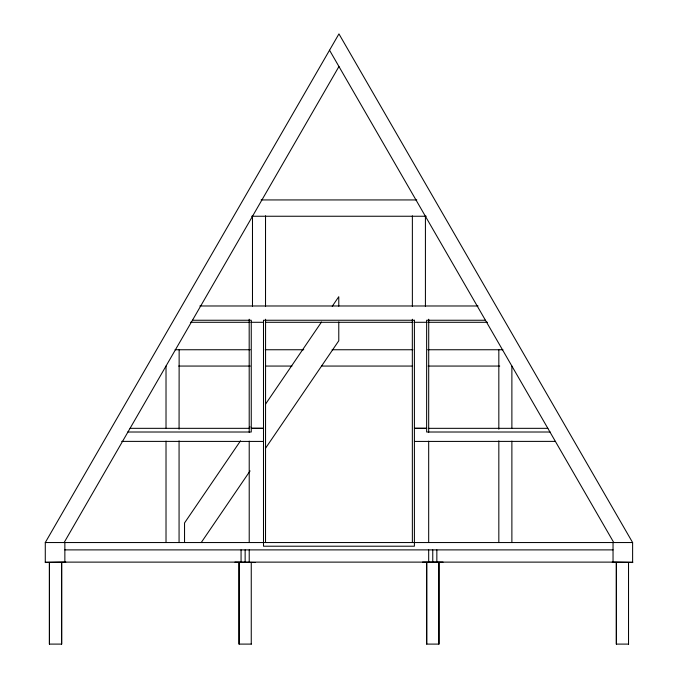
<?xml version="1.0" encoding="UTF-8"?>
<svg xmlns="http://www.w3.org/2000/svg" width="678" height="678" viewBox="0 0 678 678"><rect width="100%" height="100%" fill="white"/><g stroke="black" fill="none" stroke-linecap="round" stroke-linejoin="round"><path stroke-width="1.02" d="M550.163 432.013L426.64 432.013L426.64 320.253L485.465 320.253M65.783 562.121L45.282 562.528L45.282 542.544L338.949 33.9L632.616 542.544L632.616 562.528M64.122 542.544L338.958 66.512M240.521 440.819L184.543 522.933L184.543 542.544M248.86 428.598L250.046 426.843M265.53 404.139L321.508 322.033M332.228 306.303L338.78 296.701L338.78 306.151M201.23 542.544L250.063 470.922M265.539 448.217L338.78 340.788L338.78 321.897M261.098 199.934L416.8 199.934M251.657 216.248L426.242 216.248M199.849 305.981L478.049 305.981M192.442 320.253L251.258 320.253L251.258 432.013L127.735 432.013M190.416 322.296L250.089 322.296M251.258 322.296L263.496 322.296M265.378 322.296L413.004 322.296M414.402 322.296L426.64 322.296M427.81 322.296L487.482 322.296M175.051 349.746L250.335 349.746M265.2 349.746L303.769 349.746M332.084 349.746L412.877 349.746M427.691 349.746L502.957 349.746M178.721 366.061L250.335 366.061M265.59 366.061L291.981 366.061M321.533 366.061L412.309 366.061M428.149 366.061L499.754 366.061M130.057 428.335L249.216 428.335M428.682 428.335L547.841 428.335M121.676 441.386L263.496 441.429M414.402 441.429L555.375 441.386M45.282 542.544L632.616 542.544M64.859 549.883L613.039 549.883M45.282 562.121L632.718 562.121M255.436 562.528L234.944 562.121M632.718 562.528L612.226 562.121M251.36 644.1L239.02 644.1L239.02 562.528M628.633 644.1L616.302 644.1L616.302 562.528M329.533 50.214L613.776 542.544M628.531 562.528L628.531 644.1M616.404 562.528L616.404 644.1M613.039 542.544L613.039 562.121M511.882 366.061L511.882 428.411M511.882 441.09L511.882 542.544M498.83 349.746L498.83 429.199M498.83 440.844L498.83 542.544M443.056 562.121L422.564 562.121M438.98 562.528L438.98 644.1L426.64 644.1L426.64 562.528M438.878 562.528L438.878 644.1M436.844 549.883L436.844 562.121M432.759 549.883L432.759 562.121M428.725 319.236L428.682 432.352M428.682 441.158L428.682 542.544M428.682 549.883L428.682 562.121M426.742 562.528L426.742 644.1M425.42 216.299L425.42 306.329M412.368 215.841L412.368 306.329M412.326 319.236L412.368 542.544M265.53 215.799L265.53 306.473M265.573 319.236L265.53 542.544M252.479 216.299L252.479 306.329M251.258 562.528L251.258 644.1M249.182 319.236L249.216 432.352M249.216 441.158L249.216 542.544M249.216 549.883L249.216 562.121M245.139 549.883L245.139 562.121M241.063 549.883L241.063 562.121M239.122 562.528L239.122 644.1M179.145 349.746L179.068 429.199M179.068 440.844L179.068 542.544M166.017 366.061L166.017 428.411M166.017 441.09L166.017 542.544M64.859 542.544L64.859 562.121M61.698 562.528L61.698 644.1L49.367 644.1L49.367 562.528M61.596 562.528L61.596 644.1M49.469 562.528L49.469 644.1M414.402 320.253L263.496 320.253L263.496 546.214L414.402 546.214L414.402 320.253M263.496 428.301L251.258 428.301L263.496 428.335M426.64 428.301L414.402 428.301L426.64 428.335"/></g></svg>
